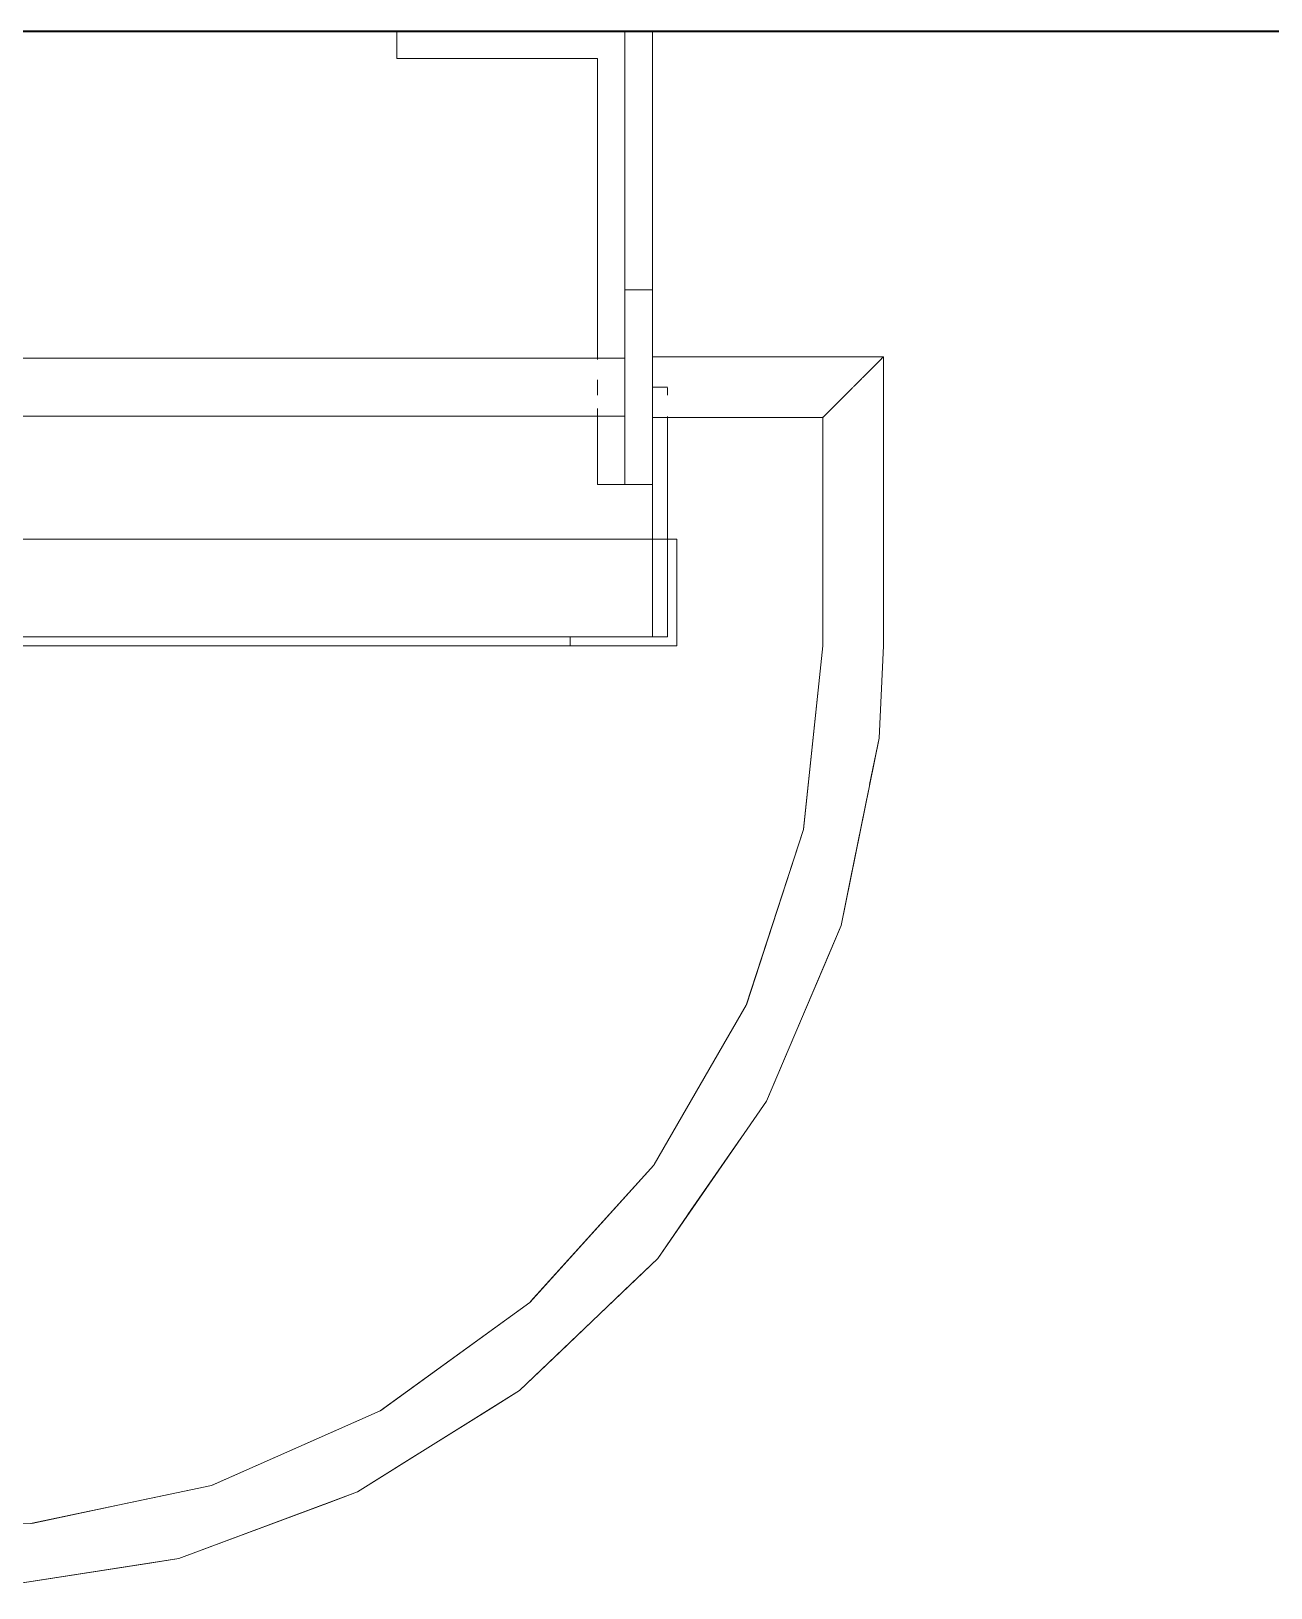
# Model space of a CAD drawing. Header units: millimetres. Extents: x 4021 to 183614, y -11746 to 71065.
# Drawn here: x 122473 to 122880, y 39096 to 39607 of the extents above; entities that cross this region are included whole.
import ezdxf

# ---------------------------------------------------------------- set-up
doc = ezdxf.new("R2010")
doc.units = ezdxf.units.MM
doc.layers.add('A-WALL', color=113, linetype='Continuous', lineweight=20)
doc.layers.add('Q-CASE', color=31, linetype='Continuous', lineweight=20)

# ---------------------------------------------------------------- blocks, each defined once
blk = doc.blocks.new('DLN_Cat Ladder - 750x750x2000 _WDH_-18395226-Copy of COLOUR_LOWER R_F')
at = {"layer": 'Q-CASE'}
for p, q in [((194.7, -600), (194.7, -609)), ((269.7, -600), (194.7, -600)), ((194.7, -600), (269.7, -600)), ((194.7, -609), (194.7, -600)), ((194.7, -609), (194.7, -600)), ((194.7, -600), (194.7, -609)), ((269.7, -696.69), (269.7, -600)), ((269.7, -600), (269.7, -696.69)), ((269.7, -600), (269.7, -685)), ((269.7, -699), (269.7, -600)), ((278.7, -600), (269.7, -600)), ((269.7, -600), (278.7, -600)), ((269.7, -600), (269.7, -699)), ((269.7, -696.69), (269.7, -600)), ((278.7, -600), (278.7, -699)), ((278.7, -685), (278.7, -600)), ((194.7, -609), (260.7, -609)), ((260.7, -609), (194.7, -609)), ((260.7, -609), (194.7, -609)), ((194.7, -609), (260.7, -609)), ((260.7, -609), (260.7, -707.82)), ((260.7, -707.82), (260.7, -609)), ((260.7, -699), (260.7, -609)), ((260.7, -609), (260.7, -707.82)), ((269.7, -685), (269.7, -699)), ((269.7, -685), (278.7, -685)), ((269.7, -685), (278.7, -685)), ((278.7, -699), (278.7, -685)), ((260.7, -699), (260.7, -707.88)), ((269.7, -707.82), (269.7, -699)), ((269.7, -699), (269.7, -707.82)), ((269.7, -699), (269.7, -707.88)), ((269.7, -749), (269.7, -699)), ((269.7, -707.82), (269.7, -699)), ((269.7, -707.88), (269.7, -699)), ((278.7, -699), (278.7, -749)), ((278.7, -707.4), (278.7, -699)), ((269.7, -707.5), (-180.3, -707.5)), ((260.7, -707.5), (-171.3, -707.5)), ((260.7, -707.5), (-171.3, -707.5)), ((260.7, -707.5), (-171.3, -707.5)), ((260.7, -707.5), (-171.3, -707.5)), ((260.7, -707.5), (-171.3, -707.5)), ((260.7, -707.5), (-171.3, -707.5)), ((269.7, -707.5), (260.7, -707.5)), ((269.7, -707.5), (260.7, -707.5)), ((269.7, -707.5), (260.7, -707.5)), ((269.7, -707.5), (260.7, -707.5)), ((269.7, -707.5), (260.7, -707.5)), ((269.7, -707.5), (260.7, -707.5)), ((269.7, -723.72), (269.7, -707.5)), ((269.7, -707.5), (269.7, -707.82)), ((269.7, -717), (269.7, -707.5)), ((269.7, -707.5), (269.7, -710.28)), ((269.7, -723.72), (269.7, -707.5)), ((269.7, -707.5), (269.7, -723.72)), ((269.7, -717), (269.7, -707.5)), ((269.7, -707.5), (269.7, -723.72)), ((269.7, -717), (269.7, -707.5)), ((269.7, -707.5), (269.7, -710.28)), ((269.7, -723.72), (269.7, -707.5)), ((269.7, -707.5), (269.7, -723.72)), ((269.7, -708.77), (269.7, -707.5)), ((269.7, -707.5), (269.7, -707.82)), ((269.7, -707.82), (269.7, -708.77)), ((269.7, -707.82), (269.7, -708.77)), ((269.7, -708.77), (269.7, -723.72)), ((269.7, -710.28), (269.7, -708.77)), ((269.7, -708.77), (269.7, -712.25)), ((269.7, -710.28), (269.7, -723.72)), ((269.7, -710.28), (269.7, -712.25)), ((269.7, -714.54), (269.7, -710.28)), ((354.7, -707), (278.7, -707)), ((278.7, -712), (278.7, -707)), ((278.7, -707), (278.7, -717)), ((354.7, -707), (278.7, -707)), ((278.7, -717), (278.7, -707)), ((278.7, -707), (278.7, -708.34)), ((354.7, -707), (278.7, -707)), ((278.7, -717), (278.7, -707)), ((278.7, -707), (278.7, -717)), ((354.7, -707), (278.7, -707)), ((278.7, -707.34), (278.7, -707)), ((278.7, -707), (278.7, -708.34)), ((354.7, -707), (278.7, -707)), ((278.7, -707.34), (278.7, -707)), ((278.7, -707), (278.7, -707.34)), ((354.7, -707), (278.7, -707)), ((278.7, -712), (278.7, -707)), ((278.7, -707), (278.7, -719.59)), ((354.7, -707), (278.7, -707)), ((278.7, -708.34), (278.7, -707)), ((278.7, -707), (278.7, -719.59)), ((354.7, -707), (278.7, -707)), ((278.7, -714.41), (278.7, -707)), ((278.7, -707), (278.7, -708.34)), ((354.7, -707), (278.7, -707)), ((278.7, -708.34), (278.7, -707)), ((278.7, -707), (278.7, -717)), ((354.7, -707), (278.7, -707)), ((278.7, -727), (278.7, -707)), ((278.7, -707), (278.7, -726.66)), ((278.7, -717), (278.7, -707.34)), ((278.7, -708.34), (278.7, -707.34)), ((278.7, -707.34), (278.7, -708.34)), ((278.7, -708.34), (278.7, -709.93)), ((278.7, -708.34), (278.7, -714.41)), ((278.7, -709.93), (278.7, -708.34)), ((278.7, -708.34), (278.7, -709.93)), ((278.7, -725.66), (278.7, -708.34)), ((278.7, -708.34), (278.7, -717)), ((278.7, -714.41), (278.7, -708.34)), ((278.7, -709.93), (278.7, -712)), ((278.7, -712), (278.7, -709.93)), ((278.7, -709.93), (278.7, -714.41)), ((354.7, -802), (354.7, -707)), ((354.7, -802), (354.7, -707)), ((354.7, -802), (354.7, -707)), ((354.7, -802), (354.7, -707)), ((354.7, -802), (354.7, -707)), ((354.7, -802), (354.7, -707)), ((354.7, -802), (354.7, -707)), ((354.7, -802), (354.7, -707)), ((354.7, -802), (354.7, -707)), ((354.7, -802), (354.7, -707)), ((260.7, -714.59), (260.7, -717)), ((260.7, -717), (260.7, -714.59)), ((260.7, -714.59), (260.7, -717)), ((260.7, -714.7), (260.7, -717.16)), ((269.7, -712.25), (269.7, -723.72)), ((269.7, -712.25), (269.7, -714.54)), ((269.7, -717), (269.7, -714.54)), ((269.7, -714.54), (269.7, -719.46)), ((269.7, -719.46), (269.7, -714.54)), ((269.7, -714.54), (269.7, -719.46)), ((269.7, -719.46), (269.7, -714.54)), ((269.7, -714.65), (269.7, -719.62)), ((269.7, -719.62), (269.7, -714.65)), ((278.7, -717.16), (278.7, -712)), ((278.7, -717), (278.7, -712)), ((278.7, -712), (278.7, -717)), ((278.7, -714.41), (278.7, -712)), ((278.7, -726.66), (278.7, -712)), ((278.7, -714.41), (278.7, -722)), ((278.7, -719.59), (278.7, -714.41)), ((278.7, -714.41), (278.7, -719.59)), ((278.7, -725.66), (278.7, -714.41)), ((278.7, -717), (278.7, -714.41)), ((260.7, -717.05), (260.7, -719.46)), ((260.7, -719.46), (260.7, -717.05)), ((260.7, -717.05), (260.7, -719.46)), ((260.7, -717.21), (260.7, -719.62)), ((269.7, -723.72), (269.7, -717)), ((269.7, -719.46), (269.7, -717)), ((269.7, -721.75), (269.7, -717)), ((269.7, -719.46), (269.7, -717)), ((269.7, -723.72), (269.7, -719.46)), ((269.7, -723.72), (269.7, -719.46)), ((269.7, -719.46), (269.7, -721.75)), ((283.7, -717), (278.7, -717)), ((278.7, -717), (283.7, -717)), ((278.7, -722), (278.7, -717)), ((278.7, -722), (278.7, -717)), ((283.7, -717), (278.7, -717)), ((278.7, -717), (283.7, -717)), ((278.7, -722), (278.7, -717)), ((278.7, -722), (278.7, -717)), ((278.7, -719.59), (278.7, -717)), ((278.7, -717), (278.7, -726.66)), ((278.7, -726.66), (278.7, -717)), ((278.7, -717), (278.7, -722)), ((278.7, -726.66), (278.7, -717)), ((278.7, -717), (278.7, -726.66)), ((278.7, -719.59), (278.7, -717)), ((278.7, -717), (278.7, -724.07)), ((278.7, -722), (278.7, -717)), ((278.7, -717), (278.7, -726.66)), ((278.7, -722.1), (278.7, -717.16)), ((278.7, -722), (278.7, -719.59)), ((278.7, -725.66), (278.7, -719.59)), ((278.7, -722), (278.7, -719.59)), ((278.7, -719.59), (278.7, -725.66)), ((278.7, -719.59), (278.7, -722)), ((278.7, -719.59), (278.7, -722)), ((283.7, -719.59), (283.7, -717.2)), ((283.7, -717.2), (283.7, -719.59)), ((283.7, -719.59), (283.7, -717.2)), ((283.7, -717.2), (283.7, -719.59)), ((260.7, -724), (260.7, -726.09)), ((260.7, -726.18), (260.7, -749)), ((260.7, -749), (260.7, -726.18)), ((260.7, -726.18), (260.7, -749)), ((260.7, -726.34), (260.7, -749)), ((269.7, -723.72), (269.7, -721.75)), ((269.7, -721.75), (269.7, -723.72)), ((269.7, -725.23), (269.7, -723.72)), ((269.7, -723.72), (269.7, -725.23)), ((269.7, -725.23), (269.7, -723.72)), ((269.7, -723.72), (269.7, -725.23)), ((269.7, -725.23), (269.7, -723.72)), ((269.7, -723.72), (269.7, -725.23)), ((269.7, -725.23), (269.7, -723.72)), ((269.7, -723.72), (269.7, -725.23)), ((269.7, -725.23), (269.7, -723.72)), ((269.7, -723.72), (269.7, -725.23)), ((269.7, -725.23), (269.7, -723.72)), ((269.7, -723.72), (269.7, -725.23)), ((269.7, -725.23), (269.7, -723.72)), ((269.7, -723.72), (269.7, -725.23)), ((269.7, -724), (269.7, -726.09)), ((269.7, -726.09), (269.7, -724)), ((269.7, -726.5), (269.7, -725.23)), ((269.7, -725.23), (269.7, -726.5)), ((269.7, -726.5), (269.7, -725.23)), ((269.7, -725.23), (269.7, -726.18)), ((269.7, -726.5), (269.7, -725.23)), ((269.7, -725.23), (269.7, -726.5)), ((269.7, -726.5), (269.7, -725.23)), ((269.7, -725.23), (269.7, -726.5)), ((269.7, -726.5), (269.7, -725.23)), ((269.7, -725.23), (269.7, -726.5)), ((269.7, -726.5), (269.7, -725.23)), ((269.7, -725.23), (269.7, -726.5)), ((269.7, -726.5), (269.7, -725.23)), ((269.7, -725.23), (269.7, -726.18)), ((269.7, -726.18), (269.7, -726.5)), ((269.7, -726.18), (269.7, -726.5)), ((269.7, -747.3), (269.7, -726.18)), ((269.7, -726.18), (269.7, -747.3)), ((269.7, -747.3), (269.7, -726.18)), ((269.7, -726.34), (269.7, -734.36)), ((269.7, -742.3), (269.7, -726.34)), ((278.7, -724.07), (278.7, -722)), ((278.7, -722), (278.7, -725.66)), ((278.7, -722), (278.7, -726.66)), ((278.7, -724.07), (278.7, -722)), ((278.7, -722), (278.7, -726.66)), ((278.7, -722), (278.7, -726.66)), ((278.7, -726.66), (278.7, -722)), ((278.7, -726.09), (278.7, -724)), ((278.7, -726.66), (278.7, -724.07)), ((278.7, -725.66), (278.7, -724.07)), ((278.7, -724.07), (278.7, -726.66)), ((278.7, -725.66), (278.7, -726.66)), ((278.7, -726.66), (278.7, -725.66)), ((278.7, -726.66), (278.7, -725.66)), ((278.7, -725.66), (278.7, -726.66)), ((278.7, -726.66), (278.7, -725.66)), ((278.7, -726.66), (278.7, -725.66)), ((-180.3, -726.5), (269.7, -726.5)), ((-171.3, -726.5), (260.7, -726.5)), ((-171.3, -726.5), (260.7, -726.5)), ((-171.3, -726.5), (260.7, -726.5)), ((-171.3, -726.5), (260.7, -726.5)), ((-171.3, -726.5), (260.7, -726.5)), ((-171.3, -726.5), (260.7, -726.5)), ((260.7, -726.5), (268.25, -726.5)), ((260.7, -726.5), (268.25, -726.5)), ((260.7, -726.5), (268.25, -726.5)), ((260.7, -726.5), (268.25, -726.5)), ((260.7, -726.5), (268.25, -726.5)), ((260.7, -726.5), (268.25, -726.5)), ((278.7, -747.3), (278.7, -726.66)), ((278.7, -747.3), (278.7, -726.66)), ((278.7, -747.3), (278.7, -726.66)), ((278.7, -747.3), (278.7, -726.66)), ((278.7, -727), (278.7, -726.66)), ((278.7, -726.66), (278.7, -727)), ((278.7, -727), (278.7, -726.66)), ((278.7, -726.66), (278.7, -727)), ((278.7, -727), (278.7, -726.66)), ((278.7, -726.66), (278.7, -727)), ((278.7, -727), (278.7, -726.66)), ((278.7, -726.66), (278.7, -727)), ((278.7, -727), (278.7, -726.66)), ((278.7, -726.66), (278.7, -727)), ((278.7, -727), (278.7, -726.66)), ((278.7, -726.66), (278.7, -727)), ((278.7, -727), (278.7, -726.66)), ((278.7, -726.66), (278.7, -727)), ((278.7, -727), (278.7, -726.66)), ((278.7, -726.66), (278.7, -727)), ((278.7, -727), (278.7, -726.66)), ((278.7, -726.66), (278.7, -727)), ((278.7, -726.66), (278.7, -727)), ((278.7, -742.3), (278.7, -726.85)), ((278.7, -727), (283.7, -727)), ((278.7, -727), (283.7, -727)), ((278.7, -727), (283.7, -727)), ((278.7, -727), (334.7, -727)), ((278.7, -727), (334.7, -727)), ((278.7, -727), (334.7, -727)), ((278.7, -727), (334.7, -727)), ((278.7, -727), (334.7, -727)), ((278.7, -727), (283.7, -727)), ((278.7, -727), (334.7, -727)), ((283.7, -767), (283.7, -726.66)), ((283.7, -726.66), (283.7, -767)), ((283.7, -767), (283.7, -726.66)), ((283.7, -726.66), (283.7, -767)), ((283.7, -727), (334.7, -727)), ((283.7, -727), (334.7, -727)), ((283.7, -727), (334.7, -727)), ((283.7, -727), (334.7, -727)), ((334.7, -727), (334.7, -802)), ((334.7, -727), (334.7, -802)), ((334.7, -727), (334.7, -802)), ((334.7, -727), (334.7, -802)), ((334.7, -727), (334.7, -802)), ((334.7, -727), (334.7, -802)), ((334.7, -727), (334.7, -802)), ((334.7, -727), (334.7, -802)), ((334.7, -727), (334.7, -802)), ((334.7, -727), (334.7, -802)), ((269.7, -734.36), (269.7, -747.3)), ((269.7, -747.3), (269.7, -742.3)), ((278.7, -747.3), (278.7, -742.3)), ((260.7, -749), (269.7, -749)), ((269.7, -749), (260.7, -749)), ((260.7, -749), (269.7, -749)), ((269.7, -747.3), (269.7, -749)), ((269.7, -749), (269.7, -747.3)), ((269.7, -749), (278.7, -749)), ((278.7, -767), (278.7, -747.3)), ((278.7, -767), (278.7, -747.3)), ((278.7, -767), (278.7, -747.3)), ((278.7, -767), (278.7, -747.3)), ((278.7, -749), (278.7, -747.3)), ((286.7, -767), (-197.3, -767)), ((-194.3, -767), (283.7, -767)), ((-189.3, -767), (278.7, -767)), ((278.7, -767), (-189.3, -767)), ((278.7, -767), (283.7, -767)), ((283.7, -767), (278.7, -767)), ((278.7, -799), (278.7, -767)), ((278.7, -799), (278.7, -767)), ((278.7, -799), (278.7, -767)), ((278.7, -799), (278.7, -767)), ((283.7, -799), (283.7, -767)), ((283.7, -767), (286.7, -767)), ((283.7, -767), (283.7, -799)), ((283.7, -799), (283.7, -767)), ((283.7, -767), (283.7, -799)), ((283.7, -799), (283.7, -767)), ((283.7, -767), (283.7, -799)), ((286.7, -767), (286.7, -802)), ((286.7, -802), (286.7, -767)), ((-197.3, -802), (286.7, -802)), ((283.7, -799), (-194.3, -799)), ((251.7, -799), (-162.3, -799)), ((-162.3, -799), (251.7, -799)), ((-162.3, -799), (251.7, -799)), ((251.7, -799), (-162.3, -799)), ((-162.3, -799), (251.7, -799)), ((251.7, -802), (-162.3, -802)), ((-162.3, -802), (251.7, -802)), ((251.7, -802), (-162.3, -802)), ((-162.3, -802), (251.7, -802)), ((251.7, -802), (-162.3, -802)), ((251.7, -802), (251.7, -799)), ((251.7, -799), (251.7, -802)), ((251.7, -799), (278.7, -799)), ((251.7, -802), (251.7, -799)), ((251.7, -799), (251.7, -802)), ((286.7, -802), (251.7, -802)), ((278.7, -799), (283.7, -799)), ((283.7, -799), (278.7, -799)), ((278.7, -799), (283.7, -799)), ((283.7, -799), (278.7, -799)), ((278.7, -799), (283.7, -799)), ((334.7, -802), (328.35, -862.29)), ((334.7, -802), (328.35, -862.29)), ((334.7, -802), (328.35, -862.29)), ((334.7, -802), (328.35, -862.29)), ((334.7, -802), (328.35, -862.29)), ((334.7, -802), (328.35, -862.29)), ((334.7, -802), (328.35, -862.29)), ((334.7, -802), (328.35, -862.29)), ((334.7, -802), (328.35, -862.29)), ((343.87, -878.55), (349.73, -849.57)), ((343.87, -878.55), (349.73, -849.57)), ((343.87, -878.55), (349.73, -849.57)), ((343.87, -878.55), (349.73, -849.57)), ((343.87, -878.55), (349.73, -849.57)), ((343.87, -878.55), (349.73, -849.57)), ((343.87, -878.55), (349.73, -849.57)), ((343.87, -878.55), (349.73, -849.57)), ((343.87, -878.55), (349.73, -849.57)), ((328.34, -862.39), (309.61, -919.95)), ((328.34, -862.39), (309.61, -919.95)), ((328.34, -862.39), (309.61, -919.95)), ((328.34, -862.39), (309.61, -919.95)), ((328.34, -862.39), (309.61, -919.95)), ((328.34, -862.39), (309.61, -919.95)), ((328.34, -862.39), (309.61, -919.95)), ((328.34, -862.39), (309.61, -919.95)), ((328.34, -862.39), (309.61, -919.95)), ((322.67, -936.4), (335.36, -906.6)), ((322.67, -936.4), (335.36, -906.6)), ((322.67, -936.4), (335.36, -906.6)), ((322.67, -936.4), (335.36, -906.6)), ((322.67, -936.4), (335.36, -906.6)), ((322.67, -936.4), (335.36, -906.6)), ((322.67, -936.4), (335.36, -906.6)), ((322.67, -936.4), (335.36, -906.6)), ((322.67, -936.4), (335.36, -906.6)), ((309.55, -920.13), (279.28, -972.46)), ((309.55, -920.13), (279.28, -972.46)), ((309.55, -920.13), (279.28, -972.46)), ((309.55, -920.13), (279.28, -972.46)), ((309.55, -920.13), (279.28, -972.46)), ((309.55, -920.13), (279.28, -972.46)), ((309.55, -920.13), (279.28, -972.46)), ((309.55, -920.13), (279.28, -972.46)), ((309.55, -920.13), (279.28, -972.46)), ((290.41, -988.9), (307.81, -963.76)), ((290.41, -988.9), (307.81, -963.76)), ((290.41, -988.9), (307.81, -963.76)), ((290.41, -988.9), (307.81, -963.76)), ((290.41, -988.9), (307.81, -963.76)), ((290.41, -988.9), (307.81, -963.76)), ((290.41, -988.9), (307.81, -963.76)), ((290.41, -988.9), (307.81, -963.76)), ((290.41, -988.9), (307.81, -963.76)), ((279.14, -972.7), (238.69, -1017.51)), ((279.14, -972.7), (238.69, -1017.51)), ((279.14, -972.7), (238.69, -1017.51)), ((279.14, -972.7), (238.69, -1017.51)), ((279.14, -972.7), (238.69, -1017.51)), ((279.14, -972.7), (238.69, -1017.51)), ((279.14, -972.7), (238.69, -1017.51)), ((279.14, -972.7), (238.69, -1017.51)), ((279.14, -972.7), (238.69, -1017.51)), ((248.36, -1033.96), (271.85, -1011.52)), ((248.36, -1033.96), (271.85, -1011.52)), ((248.36, -1033.96), (271.85, -1011.52)), ((248.36, -1033.96), (271.85, -1011.52)), ((248.36, -1033.96), (271.85, -1011.52)), ((248.36, -1033.96), (271.85, -1011.52)), ((248.36, -1033.96), (271.85, -1011.52)), ((248.36, -1033.96), (271.85, -1011.52)), ((248.36, -1033.96), (271.85, -1011.52)), ((238.45, -1017.78), (189.47, -1053.25)), ((238.45, -1017.78), (189.47, -1053.25)), ((238.45, -1017.78), (189.47, -1053.25)), ((238.45, -1017.78), (189.47, -1053.25)), ((238.45, -1017.78), (189.47, -1053.25)), ((238.45, -1017.78), (189.47, -1053.25)), ((238.45, -1017.78), (189.47, -1053.25)), ((238.45, -1017.78), (189.47, -1053.25)), ((238.45, -1017.78), (189.47, -1053.25)), ((189.27, -1053.39), (164.28, -1064.46)), ((189.27, -1053.39), (164.28, -1064.46)), ((189.27, -1053.39), (164.28, -1064.46)), ((189.27, -1053.39), (164.28, -1064.46)), ((189.27, -1053.39), (164.28, -1064.46)), ((189.27, -1053.39), (164.28, -1064.46)), ((189.27, -1053.39), (164.28, -1064.46)), ((189.27, -1053.39), (164.28, -1064.46)), ((189.27, -1053.39), (164.28, -1064.46)), ((198.19, -1069.77), (225.8, -1052.48)), ((198.19, -1069.77), (225.8, -1052.48)), ((198.19, -1069.77), (225.8, -1052.48)), ((198.19, -1069.77), (225.8, -1052.48)), ((198.19, -1069.77), (225.8, -1052.48)), ((198.19, -1069.77), (225.8, -1052.48)), ((198.19, -1069.77), (225.8, -1052.48)), ((198.19, -1069.77), (225.8, -1052.48)), ((198.19, -1069.77), (225.8, -1052.48)), ((164.28, -1064.46), (134.02, -1077.87)), ((164.28, -1064.46), (134.02, -1077.87)), ((164.28, -1064.46), (134.02, -1077.87)), ((164.28, -1064.46), (134.02, -1077.87)), ((164.28, -1064.46), (134.02, -1077.87)), ((164.28, -1064.46), (134.02, -1077.87)), ((164.28, -1064.46), (134.02, -1077.87)), ((164.28, -1064.46), (134.02, -1077.87)), ((164.28, -1064.46), (134.02, -1077.87)), ((133.75, -1077.99), (106.64, -1083.69)), ((133.75, -1077.99), (106.64, -1083.69)), ((133.75, -1077.99), (106.64, -1083.69)), ((133.75, -1077.99), (106.64, -1083.69)), ((133.75, -1077.99), (106.64, -1083.69)), ((133.75, -1077.99), (106.64, -1083.69)), ((133.75, -1077.99), (106.64, -1083.69)), ((133.75, -1077.99), (106.64, -1083.69)), ((133.75, -1077.99), (106.64, -1083.69)), ((106.64, -1083.69), (74.67, -1090.41)), ((106.64, -1083.69), (74.67, -1090.41)), ((106.64, -1083.69), (74.67, -1090.41)), ((106.64, -1083.69), (74.67, -1090.41)), ((106.64, -1083.69), (74.67, -1090.41)), ((106.64, -1083.69), (74.67, -1090.41)), ((106.64, -1083.69), (74.67, -1090.41)), ((106.64, -1083.69), (74.67, -1090.41)), ((106.64, -1083.69), (74.67, -1090.41)), ((141.89, -1094.91), (172.52, -1083.49)), ((141.89, -1094.91), (172.52, -1083.49)), ((141.89, -1094.91), (172.52, -1083.49)), ((141.89, -1094.91), (172.52, -1083.49)), ((141.89, -1094.91), (172.52, -1083.49)), ((141.89, -1094.91), (172.52, -1083.49)), ((141.89, -1094.91), (172.52, -1083.49)), ((141.89, -1094.91), (172.52, -1083.49)), ((141.89, -1094.91), (172.52, -1083.49)), ((81.68, -1108.36), (114.15, -1103.32)), ((81.68, -1108.36), (114.15, -1103.32)), ((81.68, -1108.36), (114.15, -1103.32)), ((81.68, -1108.36), (114.15, -1103.32)), ((81.68, -1108.36), (114.15, -1103.32)), ((81.68, -1108.36), (114.15, -1103.32)), ((81.68, -1108.36), (114.15, -1103.32)), ((81.68, -1108.36), (114.15, -1103.32)), ((81.68, -1108.36), (114.15, -1103.32))]:
    blk.add_line(p, q, dxfattribs=at)
at = {"layer": 'Q-CASE', "flags": 128}
for points in [[(-265.3, -802), (-258.94, -864.47), (-240.12, -924.37), (-209.62, -979.26), (-168.68, -1026.87), (-118.99, -1065.26), (-62.59, -1092.84), (-1.78, -1108.5), (60.94, -1111.57), (122.99, -1101.95), (181.82, -1080.02), (235.04, -1046.69), (280.44, -1003.31), (316.17, -951.68), (340.76, -893.91), (353.21, -832.36), (354.7, -802)], [(334.7, -802), (328.34, -862.39), (309.55, -920.13), (279.14, -972.7), (238.45, -1017.78), (189.27, -1053.39), (133.75, -1077.99), (74.33, -1090.48), (13.6, -1090.33), (-45.76, -1077.53), (-101.15, -1052.65), (-150.15, -1016.78), (-190.61, -971.5), (-220.75, -918.78), (-239.25, -860.94), (-245.3, -802)], [(350.12, -847.63), (353.21, -832.36), (354.7, -802)], [(350.12, -847.63), (353.21, -832.36), (354.7, -802)], [(350.12, -847.63), (353.21, -832.36), (354.7, -802)], [(350.12, -847.63), (353.21, -832.36), (354.7, -802)], [(350.12, -847.63), (353.21, -832.36), (354.7, -802)], [(350.12, -847.63), (353.21, -832.36), (354.7, -802)], [(350.12, -847.63), (353.21, -832.36), (354.7, -802)], [(350.12, -847.63), (353.21, -832.36), (354.7, -802)], [(350.12, -847.63), (353.21, -832.36), (354.7, -802)], [(335.36, -906.6), (340.76, -893.91), (343.87, -878.55)], [(335.36, -906.6), (340.76, -893.91), (343.87, -878.55)], [(335.36, -906.6), (340.76, -893.91), (343.87, -878.55)], [(335.36, -906.6), (340.76, -893.91), (343.87, -878.55)], [(335.36, -906.6), (340.76, -893.91), (343.87, -878.55)], [(335.36, -906.6), (340.76, -893.91), (343.87, -878.55)], [(335.36, -906.6), (340.76, -893.91), (343.87, -878.55)], [(335.36, -906.6), (340.76, -893.91), (343.87, -878.55)], [(335.36, -906.6), (340.76, -893.91), (343.87, -878.55)], [(308.86, -962.24), (316.17, -951.68), (322.67, -936.4)], [(308.86, -962.24), (316.17, -951.68), (322.67, -936.4)], [(308.86, -962.24), (316.17, -951.68), (322.67, -936.4)], [(308.86, -962.24), (316.17, -951.68), (322.67, -936.4)], [(308.86, -962.24), (316.17, -951.68), (322.67, -936.4)], [(308.86, -962.24), (316.17, -951.68), (322.67, -936.4)], [(308.86, -962.24), (316.17, -951.68), (322.67, -936.4)], [(308.86, -962.24), (316.17, -951.68), (322.67, -936.4)], [(308.86, -962.24), (316.17, -951.68), (322.67, -936.4)], [(271.85, -1011.52), (280.44, -1003.31), (290.27, -989.1)], [(271.85, -1011.52), (280.44, -1003.31), (290.27, -989.1)], [(271.85, -1011.52), (280.44, -1003.31), (290.27, -989.1)], [(271.85, -1011.52), (280.44, -1003.31), (290.27, -989.1)], [(271.85, -1011.52), (280.44, -1003.31), (290.27, -989.1)], [(271.85, -1011.52), (280.44, -1003.31), (290.27, -989.1)], [(271.85, -1011.52), (280.44, -1003.31), (290.27, -989.1)], [(271.85, -1011.52), (280.44, -1003.31), (290.27, -989.1)], [(271.85, -1011.52), (280.44, -1003.31), (290.27, -989.1)], [(225.8, -1052.48), (235.04, -1046.69), (248.36, -1033.96)], [(225.8, -1052.48), (235.04, -1046.69), (248.36, -1033.96)], [(225.8, -1052.48), (235.04, -1046.69), (248.36, -1033.96)], [(225.8, -1052.48), (235.04, -1046.69), (248.36, -1033.96)], [(225.8, -1052.48), (235.04, -1046.69), (248.36, -1033.96)], [(225.8, -1052.48), (235.04, -1046.69), (248.36, -1033.96)], [(225.8, -1052.48), (235.04, -1046.69), (248.36, -1033.96)], [(225.8, -1052.48), (235.04, -1046.69), (248.36, -1033.96)], [(225.8, -1052.48), (235.04, -1046.69), (248.36, -1033.96)], [(172.52, -1083.49), (181.82, -1080.02), (198.19, -1069.77)], [(172.52, -1083.49), (181.82, -1080.02), (198.19, -1069.77)], [(172.52, -1083.49), (181.82, -1080.02), (198.19, -1069.77)], [(172.52, -1083.49), (181.82, -1080.02), (198.19, -1069.77)], [(172.52, -1083.49), (181.82, -1080.02), (198.19, -1069.77)], [(172.52, -1083.49), (181.82, -1080.02), (198.19, -1069.77)], [(172.52, -1083.49), (181.82, -1080.02), (198.19, -1069.77)], [(172.52, -1083.49), (181.82, -1080.02), (198.19, -1069.77)], [(172.52, -1083.49), (181.82, -1080.02), (198.19, -1069.77)], [(114.15, -1103.32), (122.99, -1101.95), (141.89, -1094.91)], [(114.15, -1103.32), (122.99, -1101.95), (141.89, -1094.91)], [(114.15, -1103.32), (122.99, -1101.95), (141.89, -1094.91)], [(114.15, -1103.32), (122.99, -1101.95), (141.89, -1094.91)], [(114.15, -1103.32), (122.99, -1101.95), (141.89, -1094.91)], [(114.15, -1103.32), (122.99, -1101.95), (141.89, -1094.91)], [(114.15, -1103.32), (122.99, -1101.95), (141.89, -1094.91)], [(114.15, -1103.32), (122.99, -1101.95), (141.89, -1094.91)], [(114.15, -1103.32), (122.99, -1101.95), (141.89, -1094.91)], [(52.98, -1111.18), (60.94, -1111.57), (81.68, -1108.36)], [(52.98, -1111.18), (60.94, -1111.57), (81.68, -1108.36)], [(52.98, -1111.18), (60.94, -1111.57), (81.68, -1108.36)], [(52.98, -1111.18), (60.94, -1111.57), (81.68, -1108.36)], [(52.98, -1111.18), (60.94, -1111.57), (81.68, -1108.36)], [(52.98, -1111.18), (60.94, -1111.57), (81.68, -1108.36)], [(52.98, -1111.18), (60.94, -1111.57), (81.68, -1108.36)], [(52.98, -1111.18), (60.94, -1111.57), (81.68, -1108.36)], [(52.98, -1111.18), (60.94, -1111.57), (81.68, -1108.36)]]:
    blk.add_lwpolyline(points, dxfattribs=at)
at = {"layer": 'Q-CASE'}
for points, knots in [([(334.7, -727), (334.7, -727), (334.87, -726.83), (335.44, -726.27), (336.01, -725.69), (336.62, -725.08), (337.18, -724.52), (337.77, -723.93), (338.6, -723.11), (339.51, -722.2), (340.27, -721.43), (340.87, -720.83), (341.49, -720.22), (342.11, -719.59), (342.74, -718.95), (343.39, -718.31), (344.05, -717.65), (344.7, -717), (345.35, -716.35), (346.01, -715.69), (346.66, -715.05), (347.29, -714.41), (347.91, -713.78), (348.53, -713.17), (349.13, -712.57), (349.7, -712), (350.26, -711.44), (350.97, -710.73), (351.63, -710.07), (352.22, -709.48), (352.78, -708.92), (353.39, -708.31), (353.96, -707.73), (354.53, -707.17), (354.7, -707), (354.7, -707)], [0, 0, 0, 0, 0.083333, 0.125, 0.166667, 0.208333, 0.229167, 0.25, 0.291667, 0.333333, 0.354167, 0.375, 0.395833, 0.416667, 0.4375, 0.458333, 0.479167, 0.5, 0.520833, 0.541667, 0.5625, 0.583333, 0.604167, 0.625, 0.645833, 0.666667, 0.6875, 0.708333, 0.75, 0.770833, 0.791667, 0.833333, 0.875, 0.916667, 1, 1, 1, 1]), ([(354.7, -707), (354.7, -707), (354.53, -707.17), (353.96, -707.73), (353.39, -708.31), (352.78, -708.92), (352.22, -709.48), (351.63, -710.07), (350.8, -710.89), (349.89, -711.8), (349.13, -712.57), (348.53, -713.17), (347.91, -713.78), (347.29, -714.41), (346.66, -715.05), (346.01, -715.69), (345.35, -716.35), (344.7, -717), (344.05, -717.65), (343.39, -718.31), (342.74, -718.95), (342.11, -719.59), (341.49, -720.22), (340.87, -720.83), (340.27, -721.43), (339.7, -722), (339.14, -722.56), (338.43, -723.27), (337.77, -723.93), (337.18, -724.52), (336.62, -725.08), (336.01, -725.69), (335.44, -726.27), (335.15, -726.55), (335.04, -726.66)], [0, 0, 0, 0, 0.0833333, 0.125, 0.1666667, 0.2083333, 0.2291667, 0.25, 0.2916667, 0.3333333, 0.3541667, 0.375, 0.3958333, 0.4166667, 0.4375, 0.4583333, 0.4791667, 0.5, 0.5208333, 0.5416667, 0.5625, 0.5833333, 0.6041667, 0.625, 0.6458333, 0.6666667, 0.6875, 0.7083333, 0.75, 0.7708333, 0.7916667, 0.8333333, 0.875, 0.9166667, 0.9166667, 0.9166667, 0.9166667]), ([(354.7, -707), (354.7, -707), (354.53, -707.17), (353.96, -707.73), (353.39, -708.31), (352.78, -708.92), (352.22, -709.48), (351.63, -710.07), (350.8, -710.89), (349.89, -711.8), (349.13, -712.57), (348.53, -713.17), (347.91, -713.78), (347.29, -714.41), (346.66, -715.05), (346.01, -715.69), (345.35, -716.35), (344.7, -717), (344.05, -717.65), (343.39, -718.31), (342.74, -718.95), (342.11, -719.59), (341.49, -720.22), (340.87, -720.83), (340.27, -721.43), (339.7, -722), (339.14, -722.56), (338.43, -723.27), (337.77, -723.93), (337.18, -724.52), (336.62, -725.08), (336.01, -725.69), (335.44, -726.27), (335.15, -726.55), (335.04, -726.66)], [0, 0, 0, 0, 0.0833333, 0.125, 0.1666667, 0.2083333, 0.2291667, 0.25, 0.2916667, 0.3333333, 0.3541667, 0.375, 0.3958333, 0.4166667, 0.4375, 0.4583333, 0.4791667, 0.5, 0.5208333, 0.5416667, 0.5625, 0.5833333, 0.6041667, 0.625, 0.6458333, 0.6666667, 0.6875, 0.7083333, 0.75, 0.7708333, 0.7916667, 0.8333333, 0.875, 0.9166667, 0.9166667, 0.9166667, 0.9166667]), ([(335.04, -726.66), (335.15, -726.55), (335.44, -726.27), (336.01, -725.69), (336.62, -725.08), (337.18, -724.52), (337.77, -723.93), (338.6, -723.11), (339.51, -722.2), (340.27, -721.43), (340.87, -720.83), (341.49, -720.22), (342.11, -719.59), (342.74, -718.95), (343.39, -718.31), (344.05, -717.65), (344.7, -717), (345.35, -716.35), (346.01, -715.69), (346.66, -715.05), (347.29, -714.41), (347.91, -713.78), (348.53, -713.17), (349.13, -712.57), (349.7, -712), (350.26, -711.44), (350.97, -710.73), (351.63, -710.07), (352.22, -709.48), (352.78, -708.92), (353.39, -708.31), (353.96, -707.73), (354.53, -707.17), (354.7, -707), (354.7, -707)], [0.0833333, 0.0833333, 0.0833333, 0.0833333, 0.125, 0.1666667, 0.2083333, 0.2291667, 0.25, 0.2916667, 0.3333333, 0.3541667, 0.375, 0.3958333, 0.4166667, 0.4375, 0.4583333, 0.4791667, 0.5, 0.5208333, 0.5416667, 0.5625, 0.5833333, 0.6041667, 0.625, 0.6458333, 0.6666667, 0.6875, 0.7083333, 0.75, 0.7708333, 0.7916667, 0.8333333, 0.875, 0.9166667, 1, 1, 1, 1]), ([(354.7, -707), (354.7, -707), (354.53, -707.17), (353.96, -707.73), (353.39, -708.31), (352.78, -708.92), (352.22, -709.48), (351.63, -710.07), (350.8, -710.89), (349.89, -711.8), (349.13, -712.57), (348.53, -713.17), (347.91, -713.78), (347.29, -714.41), (346.66, -715.05), (346.01, -715.69), (345.35, -716.35), (344.7, -717), (344.05, -717.65), (343.39, -718.31), (342.74, -718.95), (342.11, -719.59), (341.49, -720.22), (340.87, -720.83), (340.27, -721.43), (339.7, -722), (339.14, -722.56), (338.43, -723.27), (337.77, -723.93), (337.18, -724.52), (336.62, -725.08), (336.01, -725.69), (335.44, -726.27), (335.15, -726.55), (335.04, -726.66)], [0, 0, 0, 0, 0.0833333, 0.125, 0.1666667, 0.2083333, 0.2291667, 0.25, 0.2916667, 0.3333333, 0.3541667, 0.375, 0.3958333, 0.4166667, 0.4375, 0.4583333, 0.4791667, 0.5, 0.5208333, 0.5416667, 0.5625, 0.5833333, 0.6041667, 0.625, 0.6458333, 0.6666667, 0.6875, 0.7083333, 0.75, 0.7708333, 0.7916667, 0.8333333, 0.875, 0.9166667, 0.9166667, 0.9166667, 0.9166667]), ([(335.04, -726.66), (335.15, -726.55), (335.44, -726.27), (336.01, -725.69), (336.62, -725.08), (337.18, -724.52), (337.77, -723.93), (338.6, -723.11), (339.51, -722.2), (340.27, -721.43), (340.87, -720.83), (341.49, -720.22), (342.11, -719.59), (342.74, -718.95), (343.39, -718.31), (344.05, -717.65), (344.7, -717), (345.35, -716.35), (346.01, -715.69), (346.66, -715.05), (347.29, -714.41), (347.91, -713.78), (348.53, -713.17), (349.13, -712.57), (349.7, -712), (350.26, -711.44), (350.97, -710.73), (351.63, -710.07), (352.22, -709.48), (352.78, -708.92), (353.39, -708.31), (353.96, -707.73), (354.53, -707.17), (354.7, -707), (354.7, -707)], [0.0833333, 0.0833333, 0.0833333, 0.0833333, 0.125, 0.1666667, 0.2083333, 0.2291667, 0.25, 0.2916667, 0.3333333, 0.3541667, 0.375, 0.3958333, 0.4166667, 0.4375, 0.4583333, 0.4791667, 0.5, 0.5208333, 0.5416667, 0.5625, 0.5833333, 0.6041667, 0.625, 0.6458333, 0.6666667, 0.6875, 0.7083333, 0.75, 0.7708333, 0.7916667, 0.8333333, 0.875, 0.9166667, 1, 1, 1, 1]), ([(354.7, -707), (354.7, -707), (354.53, -707.17), (353.96, -707.73), (353.39, -708.31), (352.78, -708.92), (352.22, -709.48), (351.63, -710.07), (350.8, -710.89), (349.89, -711.8), (349.13, -712.57), (348.53, -713.17), (347.91, -713.78), (347.29, -714.41), (346.66, -715.05), (346.01, -715.69), (345.35, -716.35), (344.7, -717), (344.05, -717.65), (343.39, -718.31), (342.74, -718.95), (342.11, -719.59), (341.49, -720.22), (340.87, -720.83), (340.27, -721.43), (339.7, -722), (339.14, -722.56), (338.43, -723.27), (337.77, -723.93), (337.18, -724.52), (336.62, -725.08), (336.01, -725.69), (335.44, -726.27), (335.15, -726.55), (335.04, -726.66)], [0, 0, 0, 0, 0.0833333, 0.125, 0.1666667, 0.2083333, 0.2291667, 0.25, 0.2916667, 0.3333333, 0.3541667, 0.375, 0.3958333, 0.4166667, 0.4375, 0.4583333, 0.4791667, 0.5, 0.5208333, 0.5416667, 0.5625, 0.5833333, 0.6041667, 0.625, 0.6458333, 0.6666667, 0.6875, 0.7083333, 0.75, 0.7708333, 0.7916667, 0.8333333, 0.875, 0.9166667, 0.9166667, 0.9166667, 0.9166667]), ([(354.7, -707), (354.7, -707), (354.53, -707.17), (353.96, -707.73), (353.39, -708.31), (352.78, -708.92), (352.22, -709.48), (351.63, -710.07), (350.8, -710.89), (349.89, -711.8), (349.13, -712.57), (348.53, -713.17), (347.91, -713.78), (347.29, -714.41), (346.66, -715.05), (346.01, -715.69), (345.35, -716.35), (344.7, -717), (344.05, -717.65), (343.39, -718.31), (342.74, -718.95), (342.11, -719.59), (341.49, -720.22), (340.87, -720.83), (340.27, -721.43), (339.7, -722), (339.14, -722.56), (338.43, -723.27), (337.77, -723.93), (337.18, -724.52), (336.62, -725.08), (336.01, -725.69), (335.44, -726.27), (335.15, -726.55), (335.04, -726.66)], [0, 0, 0, 0, 0.0833333, 0.125, 0.1666667, 0.2083333, 0.2291667, 0.25, 0.2916667, 0.3333333, 0.3541667, 0.375, 0.3958333, 0.4166667, 0.4375, 0.4583333, 0.4791667, 0.5, 0.5208333, 0.5416667, 0.5625, 0.5833333, 0.6041667, 0.625, 0.6458333, 0.6666667, 0.6875, 0.7083333, 0.75, 0.7708333, 0.7916667, 0.8333333, 0.875, 0.9166667, 0.9166667, 0.9166667, 0.9166667]), ([(337.63, -724.07), (337.94, -723.76), (338.6, -723.11), (339.51, -722.2), (340.27, -721.43), (340.87, -720.83), (341.49, -720.22), (342.11, -719.59), (342.74, -718.95), (343.39, -718.31), (344.05, -717.65), (344.7, -717), (345.35, -716.35), (346.01, -715.69), (346.66, -715.05), (347.29, -714.41), (347.91, -713.78), (348.53, -713.17), (349.13, -712.57), (349.7, -712), (350.26, -711.44), (350.97, -710.73), (351.63, -710.07), (352.22, -709.48), (352.78, -708.92), (353.39, -708.31), (353.96, -707.73), (354.53, -707.17), (354.7, -707), (354.7, -707)], [0.25, 0.25, 0.25, 0.25, 0.2916667, 0.3333333, 0.3541667, 0.375, 0.3958333, 0.4166667, 0.4375, 0.4583333, 0.4791667, 0.5, 0.5208333, 0.5416667, 0.5625, 0.5833333, 0.6041667, 0.625, 0.6458333, 0.6666667, 0.6875, 0.7083333, 0.75, 0.7708333, 0.7916667, 0.8333333, 0.875, 0.9166667, 1, 1, 1, 1]), ([(353.36, -708.34), (353.14, -708.56), (352.78, -708.92), (352.22, -709.48), (351.63, -710.07), (350.8, -710.89), (349.89, -711.8), (349.13, -712.57), (348.53, -713.17), (347.91, -713.78), (347.29, -714.41), (346.66, -715.05), (346.01, -715.69), (345.35, -716.35), (344.7, -717), (344.05, -717.65), (343.39, -718.31), (342.74, -718.95), (342.11, -719.59), (341.49, -720.22), (340.87, -720.83), (340.27, -721.43), (339.89, -721.81), (339.7, -722)], [0.1666667, 0.1666667, 0.1666667, 0.1666667, 0.2083333, 0.2291667, 0.25, 0.2916667, 0.3333333, 0.3541667, 0.375, 0.3958333, 0.4166667, 0.4375, 0.4583333, 0.4791667, 0.5, 0.5208333, 0.5416667, 0.5625, 0.5833333, 0.6041667, 0.625, 0.6458333, 0.6666667, 0.6666667, 0.6666667, 0.6666667]), ([(342.11, -719.59), (342.32, -719.38), (342.74, -718.95), (343.39, -718.31), (344.05, -717.65), (344.7, -717), (345.35, -716.35), (346.01, -715.69), (346.66, -715.05), (347.29, -714.41), (347.91, -713.78), (348.53, -713.17), (349.13, -712.57), (349.7, -712), (350.26, -711.44), (350.97, -710.73), (351.46, -710.24), (351.77, -709.93)], [0.4166667, 0.4166667, 0.4166667, 0.4166667, 0.4375, 0.4583333, 0.4791667, 0.5, 0.5208333, 0.5416667, 0.5625, 0.5833333, 0.6041667, 0.625, 0.6458333, 0.6666667, 0.6875, 0.7083333, 0.75, 0.75, 0.75, 0.75]), ([(354.7, -707), (354.7, -707), (354.53, -707.17), (353.96, -707.73), (353.39, -708.31), (352.78, -708.92), (352.22, -709.48), (351.63, -710.07), (350.8, -710.89), (349.89, -711.8), (349.13, -712.57), (348.53, -713.17), (347.91, -713.78), (347.29, -714.41), (346.66, -715.05), (346.01, -715.69), (345.35, -716.35), (344.92, -716.78), (344.7, -717)], [0, 0, 0, 0, 0.0833333, 0.125, 0.1666667, 0.2083333, 0.2291667, 0.25, 0.2916667, 0.3333333, 0.3541667, 0.375, 0.3958333, 0.4166667, 0.4375, 0.4583333, 0.4791667, 0.5, 0.5, 0.5, 0.5]), ([(354.7, -707), (354.7, -707), (354.53, -707.17), (353.96, -707.73), (353.39, -708.31), (352.78, -708.92), (352.22, -709.48), (351.63, -710.07), (350.8, -710.89), (349.89, -711.8), (349.13, -712.57), (348.53, -713.17), (347.91, -713.78), (347.29, -714.41), (346.66, -715.05), (346.01, -715.69), (345.35, -716.35), (344.92, -716.78), (344.7, -717)], [0, 0, 0, 0, 0.0833333, 0.125, 0.1666667, 0.2083333, 0.2291667, 0.25, 0.2916667, 0.3333333, 0.3541667, 0.375, 0.3958333, 0.4166667, 0.4375, 0.4583333, 0.4791667, 0.5, 0.5, 0.5, 0.5]), ([(347.29, -714.41), (347.5, -714.2), (347.91, -713.78), (348.53, -713.17), (349.13, -712.57), (349.7, -712), (350.26, -711.44), (350.97, -710.73), (351.63, -710.07), (352.22, -709.48), (352.78, -708.92), (353.39, -708.31), (353.96, -707.73), (354.53, -707.17), (354.7, -707), (354.7, -707)], [0.5833333, 0.5833333, 0.5833333, 0.5833333, 0.6041667, 0.625, 0.6458333, 0.6666667, 0.6875, 0.7083333, 0.75, 0.7708333, 0.7916667, 0.8333333, 0.875, 0.9166667, 1, 1, 1, 1]), ([(347.29, -714.41), (347.5, -714.2), (347.91, -713.78), (348.53, -713.17), (349.13, -712.57), (349.7, -712), (350.26, -711.44), (350.97, -710.73), (351.63, -710.07), (352.22, -709.48), (352.78, -708.92), (353.39, -708.31), (353.95, -707.74), (354.27, -707.43), (354.36, -707.34)], [0.5833333, 0.5833333, 0.5833333, 0.5833333, 0.6041667, 0.625, 0.6458333, 0.6666667, 0.6875, 0.7083333, 0.75, 0.7708333, 0.7916667, 0.8333333, 0.875, 0.9166667, 0.9166667, 0.9166667, 0.9166667]), ([(347.29, -714.41), (347.5, -714.2), (347.91, -713.78), (348.53, -713.17), (349.13, -712.57), (349.7, -712), (350.26, -711.44), (350.97, -710.73), (351.63, -710.07), (352.22, -709.48), (352.78, -708.92), (353.39, -708.31), (353.95, -707.74), (354.27, -707.43), (354.36, -707.34)], [0.5833333, 0.5833333, 0.5833333, 0.5833333, 0.6041667, 0.625, 0.6458333, 0.6666667, 0.6875, 0.7083333, 0.75, 0.7708333, 0.7916667, 0.8333333, 0.875, 0.9166667, 0.9166667, 0.9166667, 0.9166667]), ([(349.7, -712), (349.89, -711.81), (350.26, -711.44), (350.97, -710.73), (351.46, -710.24), (351.77, -709.93)], [0.66666667, 0.66666667, 0.66666667, 0.66666667, 0.6875, 0.70833333, 0.75, 0.75, 0.75, 0.75]), ([(349.7, -712), (349.89, -711.81), (350.26, -711.44), (350.97, -710.73), (351.46, -710.24), (351.77, -709.93)], [0.66666667, 0.66666667, 0.66666667, 0.66666667, 0.6875, 0.70833333, 0.75, 0.75, 0.75, 0.75]), ([(354.7, -707), (354.7, -707), (354.53, -707.17), (353.96, -707.73), (353.39, -708.31), (352.78, -708.92), (352.22, -709.48), (351.92, -709.77), (351.77, -709.93)], [0, 0, 0, 0, 0.0833333, 0.125, 0.1666667, 0.2083333, 0.2291667, 0.25, 0.25, 0.25, 0.25]), ([(351.77, -709.93), (351.92, -709.77), (352.22, -709.48), (352.78, -708.92), (353.39, -708.31), (353.96, -707.73), (354.53, -707.17), (354.7, -707), (354.7, -707)], [0.75, 0.75, 0.75, 0.75, 0.7708333, 0.7916667, 0.8333333, 0.875, 0.9166667, 1, 1, 1, 1]), ([(351.77, -709.93), (351.92, -709.77), (352.22, -709.48), (352.78, -708.92), (353.39, -708.31), (353.95, -707.74), (354.27, -707.43), (354.36, -707.34)], [0.75, 0.75, 0.75, 0.75, 0.7708333, 0.7916667, 0.8333333, 0.875, 0.9166667, 0.9166667, 0.9166667, 0.9166667]), ([(354.36, -707.34), (354.25, -707.45), (353.96, -707.73), (353.39, -708.31), (352.78, -708.92), (352.22, -709.48), (351.92, -709.77), (351.77, -709.93)], [0.0833333, 0.0833333, 0.0833333, 0.0833333, 0.125, 0.1666667, 0.2083333, 0.2291667, 0.25, 0.25, 0.25, 0.25]), ([(351.77, -709.93), (351.92, -709.77), (352.22, -709.48), (352.78, -708.92), (353.15, -708.56), (353.36, -708.34)], [0.75, 0.75, 0.75, 0.75, 0.77083333, 0.79166667, 0.83333333, 0.83333333, 0.83333333, 0.83333333]), ([(353.36, -708.34), (353.58, -708.12), (353.96, -707.73), (354.53, -707.17), (354.7, -707), (354.7, -707)], [0.8333333, 0.8333333, 0.8333333, 0.8333333, 0.875, 0.9166667, 1, 1, 1, 1]), ([(349.7, -712), (349.51, -712.19), (349.13, -712.57), (348.53, -713.17), (347.91, -713.78), (347.29, -714.41), (346.66, -715.05), (346.01, -715.69), (345.35, -716.35), (344.7, -717), (344.05, -717.65), (343.39, -718.31), (342.74, -718.95), (342.11, -719.59), (341.49, -720.22), (340.87, -720.83), (340.27, -721.43), (339.7, -722), (339.14, -722.56), (338.43, -723.27), (337.77, -723.93), (337.18, -724.52), (336.62, -725.08), (336.01, -725.69), (335.45, -726.26), (335.13, -726.57), (335.04, -726.66)], [0.3333333, 0.3333333, 0.3333333, 0.3333333, 0.3541667, 0.375, 0.3958333, 0.4166667, 0.4375, 0.4583333, 0.4791667, 0.5, 0.5208333, 0.5416667, 0.5625, 0.5833333, 0.6041667, 0.625, 0.6458333, 0.6666667, 0.6875, 0.7083333, 0.75, 0.7708333, 0.7916667, 0.8333333, 0.875, 0.9166667, 0.9166667, 0.9166667, 0.9166667]), ([(335.04, -726.66), (335.15, -726.55), (335.44, -726.27), (336.01, -725.69), (336.62, -725.08), (337.18, -724.52), (337.77, -723.93), (338.6, -723.11), (339.51, -722.2), (340.27, -721.43), (340.87, -720.83), (341.49, -720.22), (342.11, -719.59), (342.74, -718.95), (343.39, -718.31), (344.05, -717.65), (344.7, -717), (345.35, -716.35), (346.01, -715.69), (346.66, -715.05), (347.29, -714.41), (347.91, -713.78), (348.53, -713.17), (349.13, -712.57), (349.51, -712.19), (349.7, -712)], [0.0833333, 0.0833333, 0.0833333, 0.0833333, 0.125, 0.1666667, 0.2083333, 0.2291667, 0.25, 0.2916667, 0.3333333, 0.3541667, 0.375, 0.3958333, 0.4166667, 0.4375, 0.4583333, 0.4791667, 0.5, 0.5208333, 0.5416667, 0.5625, 0.5833333, 0.6041667, 0.625, 0.6458333, 0.6666667, 0.6666667, 0.6666667, 0.6666667]), ([(335.04, -726.66), (335.15, -726.55), (335.44, -726.27), (336.01, -725.69), (336.62, -725.08), (337.18, -724.52), (337.77, -723.93), (338.6, -723.11), (339.51, -722.2), (340.27, -721.43), (340.87, -720.83), (341.49, -720.22), (342.11, -719.59), (342.74, -718.95), (343.39, -718.31), (344.05, -717.65), (344.7, -717), (345.35, -716.35), (346.01, -715.69), (346.66, -715.05), (347.08, -714.62), (347.29, -714.41)], [0.0833333, 0.0833333, 0.0833333, 0.0833333, 0.125, 0.1666667, 0.2083333, 0.2291667, 0.25, 0.2916667, 0.3333333, 0.3541667, 0.375, 0.3958333, 0.4166667, 0.4375, 0.4583333, 0.4791667, 0.5, 0.5208333, 0.5416667, 0.5625, 0.5833333, 0.5833333, 0.5833333, 0.5833333]), ([(347.29, -714.41), (347.08, -714.62), (346.66, -715.05), (346.01, -715.69), (345.35, -716.35), (344.7, -717), (344.05, -717.65), (343.39, -718.31), (342.74, -718.95), (342.11, -719.59), (341.49, -720.22), (340.87, -720.83), (340.27, -721.43), (339.7, -722), (339.14, -722.56), (338.43, -723.27), (337.77, -723.93), (337.18, -724.52), (336.62, -725.08), (336.26, -725.44), (336.04, -725.66)], [0.4166667, 0.4166667, 0.4166667, 0.4166667, 0.4375, 0.4583333, 0.4791667, 0.5, 0.5208333, 0.5416667, 0.5625, 0.5833333, 0.6041667, 0.625, 0.6458333, 0.6666667, 0.6875, 0.7083333, 0.75, 0.7708333, 0.7916667, 0.8333333, 0.8333333, 0.8333333, 0.8333333]), ([(344.7, -717), (344.48, -717.22), (344.05, -717.65), (343.39, -718.31), (342.74, -718.95), (342.11, -719.59), (341.49, -720.22), (340.87, -720.83), (340.27, -721.43), (339.7, -722), (339.14, -722.56), (338.43, -723.27), (337.77, -723.93), (337.18, -724.52), (336.62, -725.08), (336.01, -725.69), (335.45, -726.26), (335.13, -726.57), (335.04, -726.66)], [0.5, 0.5, 0.5, 0.5, 0.5208333, 0.5416667, 0.5625, 0.5833333, 0.6041667, 0.625, 0.6458333, 0.6666667, 0.6875, 0.7083333, 0.75, 0.7708333, 0.7916667, 0.8333333, 0.875, 0.9166667, 0.9166667, 0.9166667, 0.9166667]), ([(344.7, -717), (344.48, -717.22), (344.05, -717.65), (343.39, -718.31), (342.74, -718.95), (342.11, -719.59), (341.49, -720.22), (340.87, -720.83), (340.27, -721.43), (339.7, -722), (339.14, -722.56), (338.43, -723.27), (337.77, -723.93), (337.18, -724.52), (336.62, -725.08), (336.01, -725.69), (335.45, -726.26), (335.13, -726.57), (335.04, -726.66)], [0.5, 0.5, 0.5, 0.5, 0.5208333, 0.5416667, 0.5625, 0.5833333, 0.6041667, 0.625, 0.6458333, 0.6666667, 0.6875, 0.7083333, 0.75, 0.7708333, 0.7916667, 0.8333333, 0.875, 0.9166667, 0.9166667, 0.9166667, 0.9166667]), ([(335.04, -726.66), (335.15, -726.55), (335.44, -726.27), (336.01, -725.69), (336.62, -725.08), (337.18, -724.52), (337.77, -723.93), (338.6, -723.11), (339.51, -722.2), (340.27, -721.43), (340.87, -720.83), (341.49, -720.22), (342.11, -719.59), (342.74, -718.95), (343.39, -718.31), (344.05, -717.65), (344.48, -717.22), (344.7, -717)], [0.0833333, 0.0833333, 0.0833333, 0.0833333, 0.125, 0.1666667, 0.2083333, 0.2291667, 0.25, 0.2916667, 0.3333333, 0.3541667, 0.375, 0.3958333, 0.4166667, 0.4375, 0.4583333, 0.4791667, 0.5, 0.5, 0.5, 0.5]), ([(335.04, -726.66), (335.15, -726.55), (335.44, -726.27), (336.01, -725.69), (336.62, -725.08), (337.18, -724.52), (337.77, -723.93), (338.6, -723.11), (339.51, -722.2), (340.27, -721.43), (340.87, -720.83), (341.49, -720.22), (341.9, -719.8), (342.11, -719.59)], [0.0833333, 0.0833333, 0.0833333, 0.0833333, 0.125, 0.1666667, 0.2083333, 0.2291667, 0.25, 0.2916667, 0.3333333, 0.3541667, 0.375, 0.3958333, 0.4166667, 0.4166667, 0.4166667, 0.4166667]), ([(337.63, -724.07), (337.94, -723.76), (338.6, -723.11), (339.51, -722.2), (340.27, -721.43), (340.87, -720.83), (341.49, -720.22), (341.9, -719.8), (342.11, -719.59)], [0.25, 0.25, 0.25, 0.25, 0.2916667, 0.3333333, 0.3541667, 0.375, 0.3958333, 0.4166667, 0.4166667, 0.4166667, 0.4166667]), ([(335.04, -726.66), (335.15, -726.55), (335.44, -726.27), (336.01, -725.69), (336.62, -725.08), (337.18, -724.52), (337.48, -724.23), (337.63, -724.07)], [0.0833333, 0.0833333, 0.0833333, 0.0833333, 0.125, 0.1666667, 0.2083333, 0.2291667, 0.25, 0.25, 0.25, 0.25]), ([(335.04, -726.66), (335.15, -726.55), (335.44, -726.27), (336.01, -725.69), (336.62, -725.08), (337.18, -724.52), (337.48, -724.23), (337.63, -724.07)], [0.0833333, 0.0833333, 0.0833333, 0.0833333, 0.125, 0.1666667, 0.2083333, 0.2291667, 0.25, 0.25, 0.25, 0.25]), ([(337.63, -724.07), (337.48, -724.23), (337.18, -724.52), (336.62, -725.08), (336.01, -725.69), (335.45, -726.26), (335.13, -726.57), (335.04, -726.66)], [0.75, 0.75, 0.75, 0.75, 0.7708333, 0.7916667, 0.8333333, 0.875, 0.9166667, 0.9166667, 0.9166667, 0.9166667]), ([(336.04, -725.66), (336.26, -725.44), (336.62, -725.08), (337.18, -724.52), (337.77, -723.93), (338.6, -723.11), (339.32, -722.38), (339.7, -722)], [0.1666667, 0.1666667, 0.1666667, 0.1666667, 0.2083333, 0.2291667, 0.25, 0.2916667, 0.3333333, 0.3333333, 0.3333333, 0.3333333]), ([(339.7, -722), (339.51, -722.19), (339.14, -722.56), (338.43, -723.27), (337.94, -723.76), (337.63, -724.07)], [0.66666667, 0.66666667, 0.66666667, 0.66666667, 0.6875, 0.70833333, 0.75, 0.75, 0.75, 0.75])]:
    blk.add_open_spline(points, degree=3, knots=knots, dxfattribs=at)
for points in [[(351.77, -709.93), (351.46, -710.24), (350.8, -710.89), (350.08, -711.62), (349.7, -712)], [(351.77, -709.93), (351.46, -710.24), (350.8, -710.89), (350.08, -711.62), (349.7, -712)], [(354.36, -707.34), (354.25, -707.45), (353.96, -707.73), (353.58, -708.12), (353.36, -708.34)], [(354.36, -707.34), (354.59, -707.11), (354.7, -707), (354.7, -707)], [(354.36, -707.34), (354.59, -707.11), (354.7, -707), (354.7, -707)], [(354.7, -707), (354.7, -707), (354.59, -707.11), (354.36, -707.34)], [(354.36, -707.34), (354.59, -707.11), (354.7, -707), (354.7, -707)], [(354.7, -707), (354.7, -707), (354.59, -707.11), (354.36, -707.34)], [(342.11, -719.59), (342.32, -719.38), (342.74, -718.95), (343.39, -718.31), (344.05, -717.65), (344.7, -717), (345.35, -716.35), (346.01, -715.69), (346.66, -715.05), (347.08, -714.62), (347.29, -714.41)], [(344.7, -717), (344.92, -716.78), (345.35, -716.35), (346.01, -715.69), (346.66, -715.05), (347.08, -714.62), (347.29, -714.41)], [(344.7, -717), (344.92, -716.78), (345.35, -716.35), (346.01, -715.69), (346.66, -715.05), (347.08, -714.62), (347.29, -714.41)], [(349.7, -712), (349.51, -712.19), (349.13, -712.57), (348.53, -713.17), (347.91, -713.78), (347.5, -714.2), (347.29, -714.41)], [(347.29, -714.41), (347.5, -714.2), (347.91, -713.78), (348.53, -713.17), (349.13, -712.57), (349.51, -712.19), (349.7, -712)], [(339.7, -722), (339.89, -721.81), (340.27, -721.43), (340.87, -720.83), (341.49, -720.22), (341.9, -719.8), (342.11, -719.59)], [(342.11, -719.59), (342.32, -719.38), (342.74, -718.95), (343.39, -718.31), (344.05, -717.65), (344.48, -717.22), (344.7, -717)], [(336.04, -725.66), (335.82, -725.88), (335.45, -726.25), (335.13, -726.57), (335.04, -726.66)], [(335.04, -726.66), (335.15, -726.55), (335.44, -726.27), (335.82, -725.88), (336.04, -725.66)], [(334.7, -727), (334.7, -727), (334.82, -726.89), (335.04, -726.66)], [(335.04, -726.66), (334.82, -726.89), (334.7, -727), (334.7, -727)], [(334.7, -727), (334.7, -727), (334.82, -726.89), (335.04, -726.66)], [(335.04, -726.66), (334.82, -726.89), (334.7, -727), (334.7, -727)], [(334.7, -727), (334.7, -727), (334.82, -726.89), (335.04, -726.66)], [(335.04, -726.66), (334.82, -726.89), (334.7, -727), (334.7, -727)], [(334.7, -727), (334.7, -727), (334.82, -726.89), (335.04, -726.66)], [(335.04, -726.66), (334.82, -726.89), (334.7, -727), (334.7, -727)], [(334.7, -727), (334.7, -727), (334.82, -726.89), (335.04, -726.66)], [(335.04, -726.66), (334.82, -726.89), (334.7, -727), (334.7, -727)], [(334.7, -727), (334.7, -727), (334.82, -726.89), (335.04, -726.66)], [(335.04, -726.66), (334.82, -726.89), (334.7, -727), (334.7, -727)], [(334.7, -727), (334.7, -727), (334.82, -726.89), (335.04, -726.66)], [(335.04, -726.66), (334.82, -726.89), (334.7, -727), (334.7, -727)], [(334.7, -727), (334.7, -727), (334.82, -726.89), (335.04, -726.66)], [(335.04, -726.66), (334.82, -726.89), (334.7, -727), (334.7, -727)], [(334.7, -727), (334.7, -727), (334.82, -726.89), (335.04, -726.66)], [(335.04, -726.66), (334.82, -726.89), (334.7, -727), (334.7, -727)], [(335.04, -726.66), (334.82, -726.89), (334.7, -727), (334.7, -727)]]:
    blk.add_open_spline(points, degree=3, dxfattribs=at)

msp = doc.modelspace()

# ---------------------------------------------------------------- linework, layer by layer
at = {"layer": 'A-WALL', "color": 50, "lineweight": 40}
msp.add_line((115262.7, 39607.49), (124087.7, 39607.49), dxfattribs=at)

# ---------------------------------------------------------------- block references
at = {"layer": 'Q-CASE'}
msp.add_blockref('DLN_Cat Ladder - 750x750x2000 _WDH_-18395226-Copy of COLOUR_LOWER R_F', (122398.04, 40207.49), dxfattribs=at)

doc.saveas('drawing.dxf')
